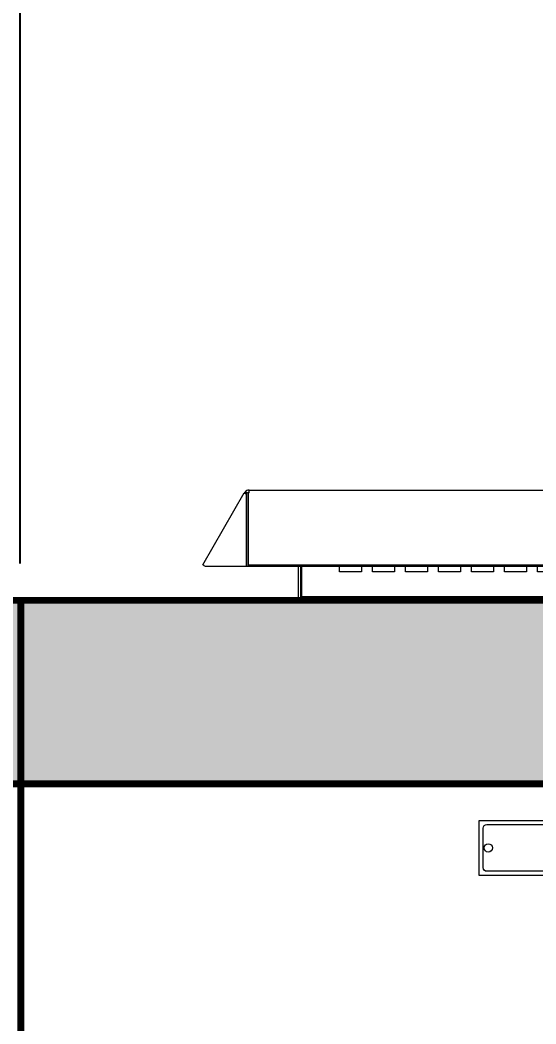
# Model space of a CAD drawing. Header units: millimetres. Extents: x -116965 to 323937, y 291661 to 566926.
# Drawn here: x -44132 to -43851, y 330209 to 330756 of the extents above; entities that cross this region are included whole.
import ezdxf

# ---------------------------------------------------------------- set-up
doc = ezdxf.new("R2010")
doc.units = ezdxf.units.MM
doc.header["$PDMODE"] = 35
doc.layers.get('0').update_dxf_attribs({"lineweight": 18})
doc.layers.add('AM_5', color=3, linetype='Continuous', lineweight=25)
doc.layers.add('Visible (ISO)', color=7, linetype='Continuous', lineweight=50)
doc.layers.add('C00-00-00', color=7, linetype='Continuous')
doc.layers.add('dien', color=2, linetype='Continuous')
doc.layers.add('C34-3A-40', color=7, linetype='Continuous', true_color=0x343a40)
doc.layers.add('C62-64-69', color=7, linetype='Continuous', true_color=0x626469)
doc.styles.add('hwTech', font='Cambria.ttf')
doc.styles.add('{18b73a54-fa43-428c-adcb-c1c7bbdf2c84}', font='Simplex.shx')
doc.dimstyles.new('kich thuoc$0', dxfattribs={"dimscale": 2, "dimtxt": 20, "dimasz": 16, "dimexe": 15, "dimexo": 10, "dimgap": 5, "dimtad": 1, "dimdec": 0, "dimzin": 0, "dimdsep": 46, "dimtxsty": '{18b73a54-fa43-428c-adcb-c1c7bbdf2c84}', "dimblk": 'OPEN30', "dimcen": 0.09, "dimclrd": 3, "dimclre": 3, "dimclrt": 3, "dimadec": 0, "dimazin": 0, "dimtfac": 1, "dimtdec": 0, "dimtofl": 0, "dimtmove": 0, "dimatfit": 3, "dimldrblk": 'OPEN30', "dimfxl": 1, "dimtolj": 1, "dimtzin": 0, "dimarcsym": 0})

# ---------------------------------------------------------------- blocks, each defined once
blk = doc.blocks.new('SV-F')
at = {"lineweight": 13}
blk.add_line((201, 0), (-201, 0), dxfattribs=at)
at = {"layer": 'Visible (ISO)', "lineweight": 13}
for p, q in [((-251.5, 19.3), (-228.87, 58.5)), ((-228.79, 58.46), (-228.87, 58.5)), ((-228.79, 58.46), (-228.7, 58.41)), ((-227.8, 58.89), (-228.23, 58.13)), ((-227.8, 58.89), (-227.8, 18.55)), ((-226.82, 58.32), (-227.8, 58.89)), ((-226.82, 18.55), (-226.82, 58.32)), ((-226.68, 58.5), (-226.68, 19.3)), ((-226.27, 58.5), (-226.68, 58.5)), ((-226.27, 58.5), (-226.27, 60)), ((-226.27, 60), (226.27, 60)), ((226.27, 60), (226.27, 58.5)), ((226.68, 58.5), (226.27, 58.5)), ((226.68, 58.5), (226.68, 19.3)), ((226.82, 58.32), (227.8, 58.89)), ((226.82, 18.55), (226.82, 58.32)), ((228.23, 58.13), (227.8, 58.89)), ((227.8, 58.89), (227.8, 18.55)), ((228.7, 58.41), (228.79, 58.46)), ((228.87, 58.5), (228.79, 58.46)), ((228.87, 58.5), (251.5, 19.3)), ((-250.87, 18.93), (-251.5, 19.3)), ((-250.87, 18.93), (-250.2, 18.55)), ((-250.2, 18.55), (-227.8, 18.55)), ((-227.8, 18.55), (-226.82, 18.55)), ((-226.68, 19.3), (-226.68, 18.55)), ((-226.68, 19.3), (226.68, 19.3)), ((-226.68, 18.55), (226.68, 18.55)), ((-199.5, 18.55), (-199.5, 1.5)), ((-198, 1.5), (-198, 18.55)), ((-197.5, 4), (-197.5, 18.55)), ((-177, 15.5), (-177, 18.55)), ((-165, 18.55), (-165, 15.5)), ((-159, 15.5), (-159, 18.55)), ((-147, 18.55), (-147, 15.5)), ((-141, 15.5), (-141, 18.55)), ((-129, 18.55), (-129, 15.5)), ((-123, 15.5), (-123, 18.55)), ((-111, 18.55), (-111, 15.5)), ((-105, 15.5), (-105, 18.55)), ((-93, 18.55), (-93, 15.5)), ((-87, 15.5), (-87, 18.55)), ((-75, 18.55), (-75, 15.5)), ((-69, 15.5), (-69, 18.55)), ((-57, 18.55), (-57, 15.5)), ((-51, 15.5), (-51, 18.55)), ((-39, 18.55), (-39, 15.5)), ((-33, 15.5), (-33, 18.55)), ((-21, 18.55), (-21, 15.5)), ((-15, 15.5), (-15, 18.55)), ((-3, 18.55), (-3, 15.5)), ((3, 15.5), (3, 18.55)), ((15, 18.55), (15, 15.5)), ((21, 15.5), (21, 18.55)), ((33, 18.55), (33, 15.5)), ((39, 15.5), (39, 18.55)), ((51, 18.55), (51, 15.5)), ((57, 15.5), (57, 18.55)), ((69, 18.55), (69, 15.5)), ((75, 15.5), (75, 18.55)), ((87, 18.55), (87, 15.5)), ((93, 15.5), (93, 18.55)), ((105, 18.55), (105, 15.5)), ((111, 15.5), (111, 18.55)), ((123, 18.55), (123, 15.5)), ((129, 15.5), (129, 18.55)), ((141, 18.55), (141, 15.5)), ((147, 15.5), (147, 18.55)), ((159, 18.55), (159, 15.5)), ((165, 15.5), (165, 18.55)), ((177, 18.55), (177, 15.5)), ((197.5, 18.55), (197.5, 4)), ((198, 1.5), (198, 18.55)), ((199.5, 1.5), (199.5, 18.55)), ((226.68, 19.3), (226.68, 18.55)), ((226.82, 18.55), (227.8, 18.55)), ((227.8, 18.55), (250.2, 18.55)), ((250.87, 18.93), (250.2, 18.55)), ((251.5, 19.3), (250.87, 18.93)), ((-165, 15.5), (-177, 15.5)), ((-147, 15.5), (-159, 15.5)), ((-129, 15.5), (-141, 15.5)), ((-111, 15.5), (-123, 15.5)), ((-93, 15.5), (-105, 15.5)), ((-75, 15.5), (-87, 15.5)), ((-57, 15.5), (-69, 15.5)), ((-39, 15.5), (-51, 15.5)), ((-21, 15.5), (-33, 15.5)), ((-3, 15.5), (-15, 15.5)), ((15, 15.5), (3, 15.5)), ((33, 15.5), (21, 15.5)), ((51, 15.5), (39, 15.5)), ((69, 15.5), (57, 15.5)), ((87, 15.5), (75, 15.5)), ((105, 15.5), (93, 15.5)), ((123, 15.5), (111, 15.5)), ((141, 15.5), (129, 15.5)), ((159, 15.5), (147, 15.5)), ((177, 15.5), (165, 15.5)), ((-197.5, 2), (-197.5, 4)), ((-197.5, 2), (197.5, 2)), ((-197.5, 2), (-197.5, 0)), ((197.5, 2), (197.5, 4)), ((197.5, 2), (197.5, 0))]:
    blk.add_line(p, q, dxfattribs=at)
for centre, radius, start, end in [((-226.27, 57), 3, 136.3257, 150), ((-226.27, 57), 3, 90, 136.3257), ((-226.27, 57), 1.5, 105.8402, 114.6033), ((226.27, 57), 3, 43.6743, 90), ((226.27, 57), 1.5, 65.3967, 74.1598), ((226.27, 57), 3, 30, 43.6743), ((-201, 1.5), 1.5, 270, 0), ((-201, 1.5), 3, 330, 0), ((201, 1.5), 3, 180, 210), ((201, 1.5), 1.5, 180, 270)]:
    blk.add_arc(centre, radius, start, end, dxfattribs=at)
for points in [[(-228.7, 58.41), (-228.66, 58.38), (-228.61, 58.35), (-228.56, 58.32)], [(-228.56, 58.32), (-228.47, 58.27), (-228.36, 58.21), (-228.23, 58.13)], [(228.56, 58.32), (228.47, 58.27), (228.36, 58.21), (228.23, 58.13)], [(228.7, 58.41), (228.66, 58.38), (228.61, 58.35), (228.56, 58.32)]]:
    blk.add_open_spline(points, degree=3, dxfattribs=at)
blk = doc.blocks.new('_Open30')
at = {"color": 0, "linetype": 'ByBlock', "lineweight": -2}
for p, q in [((-1, 0.268), (0, 0)), ((0, 0), (-1, -0.268)), ((0, 0), (-1, 0))]:
    blk.add_line(p, q, dxfattribs=at)
blk = doc.blocks.new('*D1819')
at = {"layer": 'AM_5', "color": 3, "lineweight": -2, "transparency": 16777216}
for p, q in [((-44132.34, 330459.51), (-44132.34, 330844.43)), ((-43432.34, 330459.51), (-43432.34, 330844.43)), ((-44102.34, 330814.43), (-43462.34, 330814.43))]:
    blk.add_line(p, q, dxfattribs=at)
at = {"layer": 'Defpoints', "color": 0, "lineweight": -3, "transparency": 16777216}
for p in [(-43432.34, 330814.43), (-44132.34, 330439.51), (-43432.34, 330439.51)]:
    blk.add_point(p, dxfattribs=at)
at = {"layer": 'AM_5', "color": 3, "lineweight": -2, "transparency": 16777216, "xscale": 30, "yscale": 30, "zscale": 30, "rotation": 180}
blk.add_blockref('_Open30', (-44132.34, 330814.43), dxfattribs=at)
at = {"layer": 'AM_5', "color": 3, "lineweight": -2, "transparency": 16777216, "xscale": 30, "yscale": 30, "zscale": 30}
blk.add_blockref('_Open30', (-43432.34, 330814.43), dxfattribs=at)
at = {"layer": 'AM_5', "color": 3, "transparency": 16777216, "insert": (-43782.34, 330844.43), "char_height": 40, "attachment_point": 5, "style": '{18b73a54-fa43-428c-adcb-c1c7bbdf2c84}'}
blk.add_mtext('\\A1;700', dxfattribs=at)
blk = doc.blocks.new('QƯEQWQWEQWE')
at = {"color": 0, "lineweight": 13, "ltscale": 100}
blk.add_lwpolyline([(60414.52, 346788.3), (60214.52, 346788.3), (60214.52, 346818.3), (60414.52, 346818.3)], close=True, dxfattribs=at)
blk.add_lwpolyline([(60410.27, 346790.55), (60218.77, 346790.55, -0.414214), (60216.77, 346792.55), (60216.77, 346814.06, -0.414214), (60218.77, 346816.06), (60410.27, 346816.06, -0.414214), (60412.27, 346814.06), (60412.27, 346792.55, -0.414214)], format="xyb", close=True, dxfattribs=at)
at = {"color": 7}
for centre in [(60219.52, 346803.3), (60409.52, 346803.3)]:
    blk.add_circle(centre, 2.25, dxfattribs=at)
at = {"lineweight": -3, "ltscale": 5, "insert": (60314.57, 346808.64), "char_height": 7.5, "attachment_point": 5, "style": 'hwTech'}
blk.add_mtext_dynamic_manual_height_columns('COLUMN NUMBER', width=145.0456, gutter_width=12, heights=[0], dxfattribs=at)
at = {"layer": 'dien', "color": 6, "linetype": 'Continuous', "lineweight": 30, "insert": (60314.57, 346799.61), "char_height": 15, "width": 248.9403, "attachment_point": 5, "style": 'hwTech'}
blk.add_mtext('{\\H0.3667x;3P4W - 400/230VAC} ', dxfattribs=at)

msp = doc.modelspace()

# ---------------------------------------------------------------- hatches: boundary and pattern name
at = {"layer": 'C34-3A-40'}
h = msp.add_hatch(color=256, dxfattribs=at)
h.dxf.hatch_style = 2
h.paths.add_polyline_path([(-44331.890552, 330439.556236), (-44131.918468, 330439.556236), (-44131.918468, 330339.570192), (-44331.890552, 330339.570192)])
h = msp.add_hatch(color=256, dxfattribs=at)
h.dxf.hatch_style = 2
h.paths.add_polyline_path([(-44131.918468, 330439.556236), (-43432.016177, 330439.556236), (-43432.016177, 330339.570192), (-44131.918468, 330339.570192)])
at = {"layer": 'C62-64-69'}
h = msp.add_hatch(color=256, dxfattribs=at)
h.dxf.hatch_style = 2
h.paths.add_polyline_path([(-44131.918468, 330430.557493), (-44099.922933, 330430.557493), (-44099.922933, 330423.558467), (-44131.918468, 330423.558467)])
h = msp.add_hatch(color=256, dxfattribs=at)
h.dxf.hatch_style = 2
h.paths.add_polyline_path([(-44099.922933, 330430.557493), (-44067.927402, 330430.557493), (-44067.927402, 330423.558467), (-44099.922933, 330423.558467)])
h = msp.add_hatch(color=256, dxfattribs=at)
h.dxf.hatch_style = 2
h.paths.add_polyline_path([(-44099.922933, 330430.557493), (-44067.927402, 330430.557493), (-44067.927402, 330423.558467), (-44099.922933, 330423.558467)])
h = msp.add_hatch(color=256, dxfattribs=at)
h.dxf.hatch_style = 2
h.paths.add_polyline_path([(-44067.927402, 330430.557493), (-44035.931868, 330430.557493), (-44035.931868, 330423.558467), (-44067.927402, 330423.558467)])
h = msp.add_hatch(color=256, dxfattribs=at)
h.dxf.hatch_style = 2
h.paths.add_polyline_path([(-44067.927402, 330430.557493), (-44035.931868, 330430.557493), (-44035.931868, 330423.558467), (-44067.927402, 330423.558467)])
h = msp.add_hatch(color=256, dxfattribs=at)
h.dxf.hatch_style = 2
h.paths.add_polyline_path([(-44035.931868, 330430.557493), (-44003.936333, 330430.557493), (-44003.936333, 330423.558467), (-44035.931868, 330423.558467)])
h = msp.add_hatch(color=256, dxfattribs=at)
h.dxf.hatch_style = 2
h.paths.add_polyline_path([(-44003.936333, 330430.557493), (-43971.940802, 330430.557493), (-43971.940802, 330423.558467), (-44003.936333, 330423.558467)])
h = msp.add_hatch(color=256, dxfattribs=at)
h.dxf.hatch_style = 2
h.paths.add_polyline_path([(-44003.936333, 330430.557493), (-43971.940802, 330430.557493), (-43971.940802, 330423.558467), (-44003.936333, 330423.558467)])
h = msp.add_hatch(color=256, dxfattribs=at)
h.dxf.hatch_style = 2
h.paths.add_polyline_path([(-43971.940802, 330430.557493), (-43939.945268, 330430.557493), (-43939.945268, 330423.558467), (-43971.940802, 330423.558467)])
h = msp.add_hatch(color=256, dxfattribs=at)
h.dxf.hatch_style = 2
h.paths.add_polyline_path([(-43971.940802, 330430.557493), (-43939.945268, 330430.557493), (-43939.945268, 330423.558467), (-43971.940802, 330423.558467)])
h = msp.add_hatch(color=256, dxfattribs=at)
h.dxf.hatch_style = 2
h.paths.add_polyline_path([(-43939.945268, 330430.557493), (-43907.949733, 330430.557493), (-43907.949733, 330423.558467), (-43939.945268, 330423.558467)])
h = msp.add_hatch(color=256, dxfattribs=at)
h.dxf.hatch_style = 2
h.paths.add_polyline_path([(-43939.945268, 330430.557493), (-43907.949733, 330430.557493), (-43907.949733, 330423.558467), (-43939.945268, 330423.558467)])
h = msp.add_hatch(color=256, dxfattribs=at)
h.dxf.hatch_style = 2
h.paths.add_polyline_path([(-43907.949733, 330430.557493), (-43875.954202, 330430.557493), (-43875.954202, 330423.558467), (-43907.949733, 330423.558467)])
h = msp.add_hatch(color=256, dxfattribs=at)
h.dxf.hatch_style = 2
h.paths.add_polyline_path([(-43907.949733, 330430.557493), (-43875.954202, 330430.557493), (-43875.954202, 330423.558467), (-43907.949733, 330423.558467)])
h = msp.add_hatch(color=256, dxfattribs=at)
h.dxf.hatch_style = 2
h.paths.add_polyline_path([(-43875.954202, 330430.557493), (-43843.958668, 330430.557493), (-43843.958668, 330423.558467), (-43875.954202, 330423.558467)])
h = msp.add_hatch(color=256, dxfattribs=at)
h.dxf.hatch_style = 2
h.paths.add_polyline_path([(-44131.918468, 330423.558467), (-44099.922933, 330423.558467), (-44099.922933, 330421.558749), (-44131.918468, 330421.558749)])
h = msp.add_hatch(color=256, dxfattribs=at)
h.dxf.hatch_style = 2
h.paths.add_polyline_path([(-44099.922933, 330423.558467), (-44067.927402, 330423.558467), (-44067.927402, 330421.558749), (-44099.922933, 330421.558749)])
h = msp.add_hatch(color=256, dxfattribs=at)
h.dxf.hatch_style = 2
h.paths.add_polyline_path([(-44099.922933, 330423.558467), (-44067.927402, 330423.558467), (-44067.927402, 330421.558749), (-44099.922933, 330421.558749)])
h = msp.add_hatch(color=256, dxfattribs=at)
h.dxf.hatch_style = 2
h.paths.add_polyline_path([(-44067.927402, 330423.558467), (-44035.931868, 330423.558467), (-44035.931868, 330421.558749), (-44067.927402, 330421.558749)])
h = msp.add_hatch(color=256, dxfattribs=at)
h.dxf.hatch_style = 2
h.paths.add_polyline_path([(-44067.927402, 330423.558467), (-44035.931868, 330423.558467), (-44035.931868, 330421.558749), (-44067.927402, 330421.558749)])
h = msp.add_hatch(color=256, dxfattribs=at)
h.dxf.hatch_style = 2
h.paths.add_polyline_path([(-44035.931868, 330423.558467), (-44003.936333, 330423.558467), (-44003.936333, 330421.558749), (-44035.931868, 330421.558749)])
h = msp.add_hatch(color=256, dxfattribs=at)
h.dxf.hatch_style = 2
h.paths.add_polyline_path([(-44003.936333, 330423.558467), (-43971.940802, 330423.558467), (-43971.940802, 330421.558749), (-44003.936333, 330421.558749)])
h = msp.add_hatch(color=256, dxfattribs=at)
h.dxf.hatch_style = 2
h.paths.add_polyline_path([(-44003.936333, 330423.558467), (-43971.940802, 330423.558467), (-43971.940802, 330421.558749), (-44003.936333, 330421.558749)])
h = msp.add_hatch(color=256, dxfattribs=at)
h.dxf.hatch_style = 2
h.paths.add_polyline_path([(-43971.940802, 330423.558467), (-43939.945268, 330423.558467), (-43939.945268, 330421.558749), (-43971.940802, 330421.558749)])
h = msp.add_hatch(color=256, dxfattribs=at)
h.dxf.hatch_style = 2
h.paths.add_polyline_path([(-43971.940802, 330423.558467), (-43939.945268, 330423.558467), (-43939.945268, 330421.558749), (-43971.940802, 330421.558749)])
h = msp.add_hatch(color=256, dxfattribs=at)
h.dxf.hatch_style = 2
h.paths.add_polyline_path([(-43939.945268, 330423.558467), (-43907.949733, 330423.558467), (-43907.949733, 330421.558749), (-43939.945268, 330421.558749)])
h = msp.add_hatch(color=256, dxfattribs=at)
h.dxf.hatch_style = 2
h.paths.add_polyline_path([(-43939.945268, 330423.558467), (-43907.949733, 330423.558467), (-43907.949733, 330421.558749), (-43939.945268, 330421.558749)])
h = msp.add_hatch(color=256, dxfattribs=at)
h.dxf.hatch_style = 2
h.paths.add_polyline_path([(-43907.949733, 330423.558467), (-43875.954202, 330423.558467), (-43875.954202, 330421.558749), (-43907.949733, 330421.558749)])
h = msp.add_hatch(color=256, dxfattribs=at)
h.dxf.hatch_style = 2
h.paths.add_polyline_path([(-43907.949733, 330423.558467), (-43875.954202, 330423.558467), (-43875.954202, 330421.558749), (-43907.949733, 330421.558749)])
h = msp.add_hatch(color=256, dxfattribs=at)
h.dxf.hatch_style = 2
h.paths.add_polyline_path([(-43875.954202, 330423.558467), (-43843.958668, 330423.558467), (-43843.958668, 330421.558749), (-43875.954202, 330421.558749)])
h = msp.add_hatch(color=256, dxfattribs=at)
h.dxf.hatch_style = 2
h.paths.add_polyline_path([(-44131.918468, 330421.558749), (-44099.922933, 330421.558749), (-44099.922933, 330414.559723), (-44131.918468, 330414.559723)])
h = msp.add_hatch(color=256, dxfattribs=at)
h.dxf.hatch_style = 2
h.paths.add_polyline_path([(-44099.922933, 330421.558749), (-44067.927402, 330421.558749), (-44067.927402, 330414.559723), (-44099.922933, 330414.559723)])
h = msp.add_hatch(color=256, dxfattribs=at)
h.dxf.hatch_style = 2
h.paths.add_polyline_path([(-44099.922933, 330421.558749), (-44067.927402, 330421.558749), (-44067.927402, 330414.559723), (-44099.922933, 330414.559723)])
h = msp.add_hatch(color=256, dxfattribs=at)
h.dxf.hatch_style = 2
h.paths.add_polyline_path([(-44067.927402, 330421.558749), (-44035.931868, 330421.558749), (-44035.931868, 330414.559723), (-44067.927402, 330414.559723)])
h = msp.add_hatch(color=256, dxfattribs=at)
h.dxf.hatch_style = 2
h.paths.add_polyline_path([(-44067.927402, 330421.558749), (-44035.931868, 330421.558749), (-44035.931868, 330414.559723), (-44067.927402, 330414.559723)])
h = msp.add_hatch(color=256, dxfattribs=at)
h.dxf.hatch_style = 2
h.paths.add_polyline_path([(-44035.931868, 330421.558749), (-44003.936333, 330421.558749), (-44003.936333, 330414.559723), (-44035.931868, 330414.559723)])
h = msp.add_hatch(color=256, dxfattribs=at)
h.dxf.hatch_style = 2
h.paths.add_polyline_path([(-44003.936333, 330421.558749), (-43971.940802, 330421.558749), (-43971.940802, 330414.559723), (-44003.936333, 330414.559723)])
h = msp.add_hatch(color=256, dxfattribs=at)
h.dxf.hatch_style = 2
h.paths.add_polyline_path([(-44003.936333, 330421.558749), (-43971.940802, 330421.558749), (-43971.940802, 330414.559723), (-44003.936333, 330414.559723)])
h = msp.add_hatch(color=256, dxfattribs=at)
h.dxf.hatch_style = 2
h.paths.add_polyline_path([(-43971.940802, 330421.558749), (-43939.945268, 330421.558749), (-43939.945268, 330414.559723), (-43971.940802, 330414.559723)])
h = msp.add_hatch(color=256, dxfattribs=at)
h.dxf.hatch_style = 2
h.paths.add_polyline_path([(-43971.940802, 330421.558749), (-43939.945268, 330421.558749), (-43939.945268, 330414.559723), (-43971.940802, 330414.559723)])
h = msp.add_hatch(color=256, dxfattribs=at)
h.dxf.hatch_style = 2
h.paths.add_polyline_path([(-43939.945268, 330421.558749), (-43907.949733, 330421.558749), (-43907.949733, 330414.559723), (-43939.945268, 330414.559723)])
h = msp.add_hatch(color=256, dxfattribs=at)
h.dxf.hatch_style = 2
h.paths.add_polyline_path([(-43939.945268, 330421.558749), (-43907.949733, 330421.558749), (-43907.949733, 330414.559723), (-43939.945268, 330414.559723)])
h = msp.add_hatch(color=256, dxfattribs=at)
h.dxf.hatch_style = 2
h.paths.add_polyline_path([(-43907.949733, 330421.558749), (-43875.954202, 330421.558749), (-43875.954202, 330414.559723), (-43907.949733, 330414.559723)])
h = msp.add_hatch(color=256, dxfattribs=at)
h.dxf.hatch_style = 2
h.paths.add_polyline_path([(-43907.949733, 330421.558749), (-43875.954202, 330421.558749), (-43875.954202, 330414.559723), (-43907.949733, 330414.559723)])
h = msp.add_hatch(color=256, dxfattribs=at)
h.dxf.hatch_style = 2
h.paths.add_polyline_path([(-43875.954202, 330421.558749), (-43843.958668, 330421.558749), (-43843.958668, 330414.559723), (-43875.954202, 330414.559723)])
h = msp.add_hatch(color=256, dxfattribs=at)
h.dxf.hatch_style = 2
h.paths.add_polyline_path([(-44131.918468, 330414.559723), (-44099.922933, 330414.559723), (-44099.922933, 330412.560005), (-44131.918468, 330412.560005)])
h = msp.add_hatch(color=256, dxfattribs=at)
h.dxf.hatch_style = 2
h.paths.add_polyline_path([(-44131.918468, 330412.560005), (-44099.922933, 330412.560005), (-44099.922933, 330405.56098), (-44131.918468, 330405.56098)])
h = msp.add_hatch(color=256, dxfattribs=at)
h.dxf.hatch_style = 2
h.paths.add_polyline_path([(-44099.922933, 330414.559723), (-44067.927402, 330414.559723), (-44067.927402, 330412.560005), (-44099.922933, 330412.560005)])
h = msp.add_hatch(color=256, dxfattribs=at)
h.dxf.hatch_style = 2
h.paths.add_polyline_path([(-44099.922933, 330414.559723), (-44067.927402, 330414.559723), (-44067.927402, 330412.560005), (-44099.922933, 330412.560005)])
h = msp.add_hatch(color=256, dxfattribs=at)
h.dxf.hatch_style = 2
h.paths.add_polyline_path([(-44099.922933, 330412.560005), (-44067.927402, 330412.560005), (-44067.927402, 330405.56098), (-44099.922933, 330405.56098)])
h = msp.add_hatch(color=256, dxfattribs=at)
h.dxf.hatch_style = 2
h.paths.add_polyline_path([(-44099.922933, 330412.560005), (-44067.927402, 330412.560005), (-44067.927402, 330405.56098), (-44099.922933, 330405.56098)])
h = msp.add_hatch(color=256, dxfattribs=at)
h.dxf.hatch_style = 2
h.paths.add_polyline_path([(-44067.927402, 330414.559723), (-44035.931868, 330414.559723), (-44035.931868, 330412.560005), (-44067.927402, 330412.560005)])
h = msp.add_hatch(color=256, dxfattribs=at)
h.dxf.hatch_style = 2
h.paths.add_polyline_path([(-44067.927402, 330414.559723), (-44035.931868, 330414.559723), (-44035.931868, 330412.560005), (-44067.927402, 330412.560005)])
h = msp.add_hatch(color=256, dxfattribs=at)
h.dxf.hatch_style = 2
h.paths.add_polyline_path([(-44067.927402, 330412.560005), (-44035.931868, 330412.560005), (-44035.931868, 330405.56098), (-44067.927402, 330405.56098)])
h = msp.add_hatch(color=256, dxfattribs=at)
h.dxf.hatch_style = 2
h.paths.add_polyline_path([(-44067.927402, 330412.560005), (-44035.931868, 330412.560005), (-44035.931868, 330405.56098), (-44067.927402, 330405.56098)])
h = msp.add_hatch(color=256, dxfattribs=at)
h.dxf.hatch_style = 2
h.paths.add_polyline_path([(-44035.931868, 330414.559723), (-44003.936333, 330414.559723), (-44003.936333, 330412.560005), (-44035.931868, 330412.560005)])
h = msp.add_hatch(color=256, dxfattribs=at)
h.dxf.hatch_style = 2
h.paths.add_polyline_path([(-44035.931868, 330412.560005), (-44003.936333, 330412.560005), (-44003.936333, 330405.56098), (-44035.931868, 330405.56098)])
h = msp.add_hatch(color=256, dxfattribs=at)
h.dxf.hatch_style = 2
h.paths.add_polyline_path([(-44003.936333, 330414.559723), (-43971.940802, 330414.559723), (-43971.940802, 330412.560005), (-44003.936333, 330412.560005)])
h = msp.add_hatch(color=256, dxfattribs=at)
h.dxf.hatch_style = 2
h.paths.add_polyline_path([(-44003.936333, 330414.559723), (-43971.940802, 330414.559723), (-43971.940802, 330412.560005), (-44003.936333, 330412.560005)])
h = msp.add_hatch(color=256, dxfattribs=at)
h.dxf.hatch_style = 2
h.paths.add_polyline_path([(-44003.936333, 330412.560005), (-43971.940802, 330412.560005), (-43971.940802, 330405.56098), (-44003.936333, 330405.56098)])
h = msp.add_hatch(color=256, dxfattribs=at)
h.dxf.hatch_style = 2
h.paths.add_polyline_path([(-44003.936333, 330412.560005), (-43971.940802, 330412.560005), (-43971.940802, 330405.56098), (-44003.936333, 330405.56098)])
h = msp.add_hatch(color=256, dxfattribs=at)
h.dxf.hatch_style = 2
h.paths.add_polyline_path([(-43971.940802, 330414.559723), (-43939.945268, 330414.559723), (-43939.945268, 330412.560005), (-43971.940802, 330412.560005)])
h = msp.add_hatch(color=256, dxfattribs=at)
h.dxf.hatch_style = 2
h.paths.add_polyline_path([(-43971.940802, 330414.559723), (-43939.945268, 330414.559723), (-43939.945268, 330412.560005), (-43971.940802, 330412.560005)])
h = msp.add_hatch(color=256, dxfattribs=at)
h.dxf.hatch_style = 2
h.paths.add_polyline_path([(-43971.940802, 330412.560005), (-43939.945268, 330412.560005), (-43939.945268, 330405.56098), (-43971.940802, 330405.56098)])
h = msp.add_hatch(color=256, dxfattribs=at)
h.dxf.hatch_style = 2
h.paths.add_polyline_path([(-43971.940802, 330412.560005), (-43939.945268, 330412.560005), (-43939.945268, 330405.56098), (-43971.940802, 330405.56098)])
h = msp.add_hatch(color=256, dxfattribs=at)
h.dxf.hatch_style = 2
h.paths.add_polyline_path([(-43939.945268, 330414.559723), (-43907.949733, 330414.559723), (-43907.949733, 330412.560005), (-43939.945268, 330412.560005)])
h = msp.add_hatch(color=256, dxfattribs=at)
h.dxf.hatch_style = 2
h.paths.add_polyline_path([(-43939.945268, 330414.559723), (-43907.949733, 330414.559723), (-43907.949733, 330412.560005), (-43939.945268, 330412.560005)])
h = msp.add_hatch(color=256, dxfattribs=at)
h.dxf.hatch_style = 2
h.paths.add_polyline_path([(-43939.945268, 330412.560005), (-43907.949733, 330412.560005), (-43907.949733, 330405.56098), (-43939.945268, 330405.56098)])
h = msp.add_hatch(color=256, dxfattribs=at)
h.dxf.hatch_style = 2
h.paths.add_polyline_path([(-43939.945268, 330412.560005), (-43907.949733, 330412.560005), (-43907.949733, 330405.56098), (-43939.945268, 330405.56098)])
h = msp.add_hatch(color=256, dxfattribs=at)
h.dxf.hatch_style = 2
h.paths.add_polyline_path([(-43907.949733, 330414.559723), (-43875.954202, 330414.559723), (-43875.954202, 330412.560005), (-43907.949733, 330412.560005)])
h = msp.add_hatch(color=256, dxfattribs=at)
h.dxf.hatch_style = 2
h.paths.add_polyline_path([(-43907.949733, 330414.559723), (-43875.954202, 330414.559723), (-43875.954202, 330412.560005), (-43907.949733, 330412.560005)])
h = msp.add_hatch(color=256, dxfattribs=at)
h.dxf.hatch_style = 2
h.paths.add_polyline_path([(-43907.949733, 330412.560005), (-43875.954202, 330412.560005), (-43875.954202, 330405.56098), (-43907.949733, 330405.56098)])
h = msp.add_hatch(color=256, dxfattribs=at)
h.dxf.hatch_style = 2
h.paths.add_polyline_path([(-43907.949733, 330412.560005), (-43875.954202, 330412.560005), (-43875.954202, 330405.56098), (-43907.949733, 330405.56098)])
h = msp.add_hatch(color=256, dxfattribs=at)
h.dxf.hatch_style = 2
h.paths.add_polyline_path([(-43875.954202, 330414.559723), (-43843.958668, 330414.559723), (-43843.958668, 330412.560005), (-43875.954202, 330412.560005)])
h = msp.add_hatch(color=256, dxfattribs=at)
h.dxf.hatch_style = 2
h.paths.add_polyline_path([(-43875.954202, 330412.560005), (-43843.958668, 330412.560005), (-43843.958668, 330405.56098), (-43875.954202, 330405.56098)])
h = msp.add_hatch(color=256, dxfattribs=at)
h.dxf.hatch_style = 2
h.paths.add_polyline_path([(-44131.918468, 330405.56098), (-44099.922933, 330405.56098), (-44099.922933, 330403.561261), (-44131.918468, 330403.561261)])
h = msp.add_hatch(color=256, dxfattribs=at)
h.dxf.hatch_style = 2
h.paths.add_polyline_path([(-44131.918468, 330403.561261), (-44099.922933, 330403.561261), (-44099.922933, 330396.562236), (-44131.918468, 330396.562236)])
h = msp.add_hatch(color=256, dxfattribs=at)
h.dxf.hatch_style = 2
h.paths.add_polyline_path([(-44099.922933, 330405.56098), (-44067.927402, 330405.56098), (-44067.927402, 330403.561261), (-44099.922933, 330403.561261)])
h = msp.add_hatch(color=256, dxfattribs=at)
h.dxf.hatch_style = 2
h.paths.add_polyline_path([(-44099.922933, 330405.56098), (-44067.927402, 330405.56098), (-44067.927402, 330403.561261), (-44099.922933, 330403.561261)])
h = msp.add_hatch(color=256, dxfattribs=at)
h.dxf.hatch_style = 2
h.paths.add_polyline_path([(-44099.922933, 330403.561261), (-44067.927402, 330403.561261), (-44067.927402, 330396.562236), (-44099.922933, 330396.562236)])
h = msp.add_hatch(color=256, dxfattribs=at)
h.dxf.hatch_style = 2
h.paths.add_polyline_path([(-44099.922933, 330403.561261), (-44067.927402, 330403.561261), (-44067.927402, 330396.562236), (-44099.922933, 330396.562236)])
h = msp.add_hatch(color=256, dxfattribs=at)
h.dxf.hatch_style = 2
h.paths.add_polyline_path([(-44067.927402, 330405.56098), (-44035.931868, 330405.56098), (-44035.931868, 330403.561261), (-44067.927402, 330403.561261)])
h = msp.add_hatch(color=256, dxfattribs=at)
h.dxf.hatch_style = 2
h.paths.add_polyline_path([(-44067.927402, 330405.56098), (-44035.931868, 330405.56098), (-44035.931868, 330403.561261), (-44067.927402, 330403.561261)])
h = msp.add_hatch(color=256, dxfattribs=at)
h.dxf.hatch_style = 2
h.paths.add_polyline_path([(-44067.927402, 330403.561261), (-44035.931868, 330403.561261), (-44035.931868, 330396.562236), (-44067.927402, 330396.562236)])
h = msp.add_hatch(color=256, dxfattribs=at)
h.dxf.hatch_style = 2
h.paths.add_polyline_path([(-44067.927402, 330403.561261), (-44035.931868, 330403.561261), (-44035.931868, 330396.562236), (-44067.927402, 330396.562236)])
h = msp.add_hatch(color=256, dxfattribs=at)
h.dxf.hatch_style = 2
h.paths.add_polyline_path([(-44035.931868, 330405.56098), (-44003.936333, 330405.56098), (-44003.936333, 330403.561261), (-44035.931868, 330403.561261)])
h = msp.add_hatch(color=256, dxfattribs=at)
h.dxf.hatch_style = 2
h.paths.add_polyline_path([(-44035.931868, 330403.561261), (-44003.936333, 330403.561261), (-44003.936333, 330396.562236), (-44035.931868, 330396.562236)])
h = msp.add_hatch(color=256, dxfattribs=at)
h.dxf.hatch_style = 2
h.paths.add_polyline_path([(-44003.936333, 330405.56098), (-43971.940802, 330405.56098), (-43971.940802, 330403.561261), (-44003.936333, 330403.561261)])
h = msp.add_hatch(color=256, dxfattribs=at)
h.dxf.hatch_style = 2
h.paths.add_polyline_path([(-44003.936333, 330405.56098), (-43971.940802, 330405.56098), (-43971.940802, 330403.561261), (-44003.936333, 330403.561261)])
h = msp.add_hatch(color=256, dxfattribs=at)
h.dxf.hatch_style = 2
h.paths.add_polyline_path([(-44003.936333, 330403.561261), (-43971.940802, 330403.561261), (-43971.940802, 330396.562236), (-44003.936333, 330396.562236)])
h = msp.add_hatch(color=256, dxfattribs=at)
h.dxf.hatch_style = 2
h.paths.add_polyline_path([(-44003.936333, 330403.561261), (-43971.940802, 330403.561261), (-43971.940802, 330396.562236), (-44003.936333, 330396.562236)])
h = msp.add_hatch(color=256, dxfattribs=at)
h.dxf.hatch_style = 2
h.paths.add_polyline_path([(-43971.940802, 330405.56098), (-43939.945268, 330405.56098), (-43939.945268, 330403.561261), (-43971.940802, 330403.561261)])
h = msp.add_hatch(color=256, dxfattribs=at)
h.dxf.hatch_style = 2
h.paths.add_polyline_path([(-43971.940802, 330405.56098), (-43939.945268, 330405.56098), (-43939.945268, 330403.561261), (-43971.940802, 330403.561261)])
h = msp.add_hatch(color=256, dxfattribs=at)
h.dxf.hatch_style = 2
h.paths.add_polyline_path([(-43971.940802, 330403.561261), (-43939.945268, 330403.561261), (-43939.945268, 330396.562236), (-43971.940802, 330396.562236)])
h = msp.add_hatch(color=256, dxfattribs=at)
h.dxf.hatch_style = 2
h.paths.add_polyline_path([(-43971.940802, 330403.561261), (-43939.945268, 330403.561261), (-43939.945268, 330396.562236), (-43971.940802, 330396.562236)])
h = msp.add_hatch(color=256, dxfattribs=at)
h.dxf.hatch_style = 2
h.paths.add_polyline_path([(-43939.945268, 330405.56098), (-43907.949733, 330405.56098), (-43907.949733, 330403.561261), (-43939.945268, 330403.561261)])
h = msp.add_hatch(color=256, dxfattribs=at)
h.dxf.hatch_style = 2
h.paths.add_polyline_path([(-43939.945268, 330405.56098), (-43907.949733, 330405.56098), (-43907.949733, 330403.561261), (-43939.945268, 330403.561261)])
h = msp.add_hatch(color=256, dxfattribs=at)
h.dxf.hatch_style = 2
h.paths.add_polyline_path([(-43939.945268, 330403.561261), (-43907.949733, 330403.561261), (-43907.949733, 330396.562236), (-43939.945268, 330396.562236)])
h = msp.add_hatch(color=256, dxfattribs=at)
h.dxf.hatch_style = 2
h.paths.add_polyline_path([(-43939.945268, 330403.561261), (-43907.949733, 330403.561261), (-43907.949733, 330396.562236), (-43939.945268, 330396.562236)])
h = msp.add_hatch(color=256, dxfattribs=at)
h.dxf.hatch_style = 2
h.paths.add_polyline_path([(-43907.949733, 330405.56098), (-43875.954202, 330405.56098), (-43875.954202, 330403.561261), (-43907.949733, 330403.561261)])
h = msp.add_hatch(color=256, dxfattribs=at)
h.dxf.hatch_style = 2
h.paths.add_polyline_path([(-43907.949733, 330405.56098), (-43875.954202, 330405.56098), (-43875.954202, 330403.561261), (-43907.949733, 330403.561261)])
h = msp.add_hatch(color=256, dxfattribs=at)
h.dxf.hatch_style = 2
h.paths.add_polyline_path([(-43907.949733, 330403.561261), (-43875.954202, 330403.561261), (-43875.954202, 330396.562236), (-43907.949733, 330396.562236)])
h = msp.add_hatch(color=256, dxfattribs=at)
h.dxf.hatch_style = 2
h.paths.add_polyline_path([(-43907.949733, 330403.561261), (-43875.954202, 330403.561261), (-43875.954202, 330396.562236), (-43907.949733, 330396.562236)])
h = msp.add_hatch(color=256, dxfattribs=at)
h.dxf.hatch_style = 2
h.paths.add_polyline_path([(-43875.954202, 330405.56098), (-43843.958668, 330405.56098), (-43843.958668, 330403.561261), (-43875.954202, 330403.561261)])
h = msp.add_hatch(color=256, dxfattribs=at)
h.dxf.hatch_style = 2
h.paths.add_polyline_path([(-43875.954202, 330403.561261), (-43843.958668, 330403.561261), (-43843.958668, 330396.562236), (-43875.954202, 330396.562236)])
h = msp.add_hatch(color=256, dxfattribs=at)
h.dxf.hatch_style = 2
h.paths.add_polyline_path([(-44131.918468, 330396.562236), (-44099.922933, 330396.562236), (-44099.922933, 330394.562518), (-44131.918468, 330394.562518)])
h = msp.add_hatch(color=256, dxfattribs=at)
h.dxf.hatch_style = 2
h.paths.add_polyline_path([(-44099.922933, 330396.562236), (-44067.927402, 330396.562236), (-44067.927402, 330394.562518), (-44099.922933, 330394.562518)])
h = msp.add_hatch(color=256, dxfattribs=at)
h.dxf.hatch_style = 2
h.paths.add_polyline_path([(-44099.922933, 330396.562236), (-44067.927402, 330396.562236), (-44067.927402, 330394.562518), (-44099.922933, 330394.562518)])
h = msp.add_hatch(color=256, dxfattribs=at)
h.dxf.hatch_style = 2
h.paths.add_polyline_path([(-44067.927402, 330396.562236), (-44035.931868, 330396.562236), (-44035.931868, 330394.562518), (-44067.927402, 330394.562518)])
h = msp.add_hatch(color=256, dxfattribs=at)
h.dxf.hatch_style = 2
h.paths.add_polyline_path([(-44067.927402, 330396.562236), (-44035.931868, 330396.562236), (-44035.931868, 330394.562518), (-44067.927402, 330394.562518)])
h = msp.add_hatch(color=256, dxfattribs=at)
h.dxf.hatch_style = 2
h.paths.add_polyline_path([(-44035.931868, 330396.562236), (-44003.936333, 330396.562236), (-44003.936333, 330394.562518), (-44035.931868, 330394.562518)])
h = msp.add_hatch(color=256, dxfattribs=at)
h.dxf.hatch_style = 2
h.paths.add_polyline_path([(-44003.936333, 330396.562236), (-43971.940802, 330396.562236), (-43971.940802, 330394.562518), (-44003.936333, 330394.562518)])
h = msp.add_hatch(color=256, dxfattribs=at)
h.dxf.hatch_style = 2
h.paths.add_polyline_path([(-44003.936333, 330396.562236), (-43971.940802, 330396.562236), (-43971.940802, 330394.562518), (-44003.936333, 330394.562518)])
h = msp.add_hatch(color=256, dxfattribs=at)
h.dxf.hatch_style = 2
h.paths.add_polyline_path([(-43971.940802, 330396.562236), (-43939.945268, 330396.562236), (-43939.945268, 330394.562518), (-43971.940802, 330394.562518)])
h = msp.add_hatch(color=256, dxfattribs=at)
h.dxf.hatch_style = 2
h.paths.add_polyline_path([(-43971.940802, 330396.562236), (-43939.945268, 330396.562236), (-43939.945268, 330394.562518), (-43971.940802, 330394.562518)])
h = msp.add_hatch(color=256, dxfattribs=at)
h.dxf.hatch_style = 2
h.paths.add_polyline_path([(-43939.945268, 330396.562236), (-43907.949733, 330396.562236), (-43907.949733, 330394.562518), (-43939.945268, 330394.562518)])
h = msp.add_hatch(color=256, dxfattribs=at)
h.dxf.hatch_style = 2
h.paths.add_polyline_path([(-43939.945268, 330396.562236), (-43907.949733, 330396.562236), (-43907.949733, 330394.562518), (-43939.945268, 330394.562518)])
h = msp.add_hatch(color=256, dxfattribs=at)
h.dxf.hatch_style = 2
h.paths.add_polyline_path([(-43907.949733, 330396.562236), (-43875.954202, 330396.562236), (-43875.954202, 330394.562518), (-43907.949733, 330394.562518)])
h = msp.add_hatch(color=256, dxfattribs=at)
h.dxf.hatch_style = 2
h.paths.add_polyline_path([(-43907.949733, 330396.562236), (-43875.954202, 330396.562236), (-43875.954202, 330394.562518), (-43907.949733, 330394.562518)])
h = msp.add_hatch(color=256, dxfattribs=at)
h.dxf.hatch_style = 2
h.paths.add_polyline_path([(-43875.954202, 330396.562236), (-43843.958668, 330396.562236), (-43843.958668, 330394.562518), (-43875.954202, 330394.562518)])
h = msp.add_hatch(color=256, dxfattribs=at)
h.dxf.hatch_style = 2
h.paths.add_polyline_path([(-44131.918468, 330394.562518), (-44099.922933, 330394.562518), (-44099.922933, 330387.563492), (-44131.918468, 330387.563492)])
h = msp.add_hatch(color=256, dxfattribs=at)
h.dxf.hatch_style = 2
h.paths.add_polyline_path([(-44099.922933, 330394.562518), (-44067.927402, 330394.562518), (-44067.927402, 330387.563492), (-44099.922933, 330387.563492)])
h = msp.add_hatch(color=256, dxfattribs=at)
h.dxf.hatch_style = 2
h.paths.add_polyline_path([(-44099.922933, 330394.562518), (-44067.927402, 330394.562518), (-44067.927402, 330387.563492), (-44099.922933, 330387.563492)])
h = msp.add_hatch(color=256, dxfattribs=at)
h.dxf.hatch_style = 2
h.paths.add_polyline_path([(-44067.927402, 330394.562518), (-44035.931868, 330394.562518), (-44035.931868, 330387.563492), (-44067.927402, 330387.563492)])
h = msp.add_hatch(color=256, dxfattribs=at)
h.dxf.hatch_style = 2
h.paths.add_polyline_path([(-44067.927402, 330394.562518), (-44035.931868, 330394.562518), (-44035.931868, 330387.563492), (-44067.927402, 330387.563492)])
h = msp.add_hatch(color=256, dxfattribs=at)
h.dxf.hatch_style = 2
h.paths.add_polyline_path([(-44035.931868, 330394.562518), (-44003.936333, 330394.562518), (-44003.936333, 330387.563492), (-44035.931868, 330387.563492)])
h = msp.add_hatch(color=256, dxfattribs=at)
h.dxf.hatch_style = 2
h.paths.add_polyline_path([(-44003.936333, 330394.562518), (-43971.940802, 330394.562518), (-43971.940802, 330387.563492), (-44003.936333, 330387.563492)])
h = msp.add_hatch(color=256, dxfattribs=at)
h.dxf.hatch_style = 2
h.paths.add_polyline_path([(-44003.936333, 330394.562518), (-43971.940802, 330394.562518), (-43971.940802, 330387.563492), (-44003.936333, 330387.563492)])
h = msp.add_hatch(color=256, dxfattribs=at)
h.dxf.hatch_style = 2
h.paths.add_polyline_path([(-43971.940802, 330394.562518), (-43939.945268, 330394.562518), (-43939.945268, 330387.563492), (-43971.940802, 330387.563492)])
h = msp.add_hatch(color=256, dxfattribs=at)
h.dxf.hatch_style = 2
h.paths.add_polyline_path([(-43971.940802, 330394.562518), (-43939.945268, 330394.562518), (-43939.945268, 330387.563492), (-43971.940802, 330387.563492)])
h = msp.add_hatch(color=256, dxfattribs=at)
h.dxf.hatch_style = 2
h.paths.add_polyline_path([(-43939.945268, 330394.562518), (-43907.949733, 330394.562518), (-43907.949733, 330387.563492), (-43939.945268, 330387.563492)])
h = msp.add_hatch(color=256, dxfattribs=at)
h.dxf.hatch_style = 2
h.paths.add_polyline_path([(-43939.945268, 330394.562518), (-43907.949733, 330394.562518), (-43907.949733, 330387.563492), (-43939.945268, 330387.563492)])
h = msp.add_hatch(color=256, dxfattribs=at)
h.dxf.hatch_style = 2
h.paths.add_polyline_path([(-43907.949733, 330394.562518), (-43875.954202, 330394.562518), (-43875.954202, 330387.563492), (-43907.949733, 330387.563492)])
h = msp.add_hatch(color=256, dxfattribs=at)
h.dxf.hatch_style = 2
h.paths.add_polyline_path([(-43907.949733, 330394.562518), (-43875.954202, 330394.562518), (-43875.954202, 330387.563492), (-43907.949733, 330387.563492)])
h = msp.add_hatch(color=256, dxfattribs=at)
h.dxf.hatch_style = 2
h.paths.add_polyline_path([(-43875.954202, 330394.562518), (-43843.958668, 330394.562518), (-43843.958668, 330387.563492), (-43875.954202, 330387.563492)])
h = msp.add_hatch(color=256, dxfattribs=at)
h.dxf.hatch_style = 2
h.paths.add_polyline_path([(-44131.918468, 330387.563492), (-44099.922933, 330387.563492), (-44099.922933, 330385.563774), (-44131.918468, 330385.563774)])
h = msp.add_hatch(color=256, dxfattribs=at)
h.dxf.hatch_style = 2
h.paths.add_polyline_path([(-44099.922933, 330387.563492), (-44067.927402, 330387.563492), (-44067.927402, 330385.563774), (-44099.922933, 330385.563774)])
h = msp.add_hatch(color=256, dxfattribs=at)
h.dxf.hatch_style = 2
h.paths.add_polyline_path([(-44099.922933, 330387.563492), (-44067.927402, 330387.563492), (-44067.927402, 330385.563774), (-44099.922933, 330385.563774)])
h = msp.add_hatch(color=256, dxfattribs=at)
h.dxf.hatch_style = 2
h.paths.add_polyline_path([(-44067.927402, 330387.563492), (-44035.931868, 330387.563492), (-44035.931868, 330385.563774), (-44067.927402, 330385.563774)])
h = msp.add_hatch(color=256, dxfattribs=at)
h.dxf.hatch_style = 2
h.paths.add_polyline_path([(-44067.927402, 330387.563492), (-44035.931868, 330387.563492), (-44035.931868, 330385.563774), (-44067.927402, 330385.563774)])
h = msp.add_hatch(color=256, dxfattribs=at)
h.dxf.hatch_style = 2
h.paths.add_polyline_path([(-44035.931868, 330387.563492), (-44003.936333, 330387.563492), (-44003.936333, 330385.563774), (-44035.931868, 330385.563774)])
h = msp.add_hatch(color=256, dxfattribs=at)
h.dxf.hatch_style = 2
h.paths.add_polyline_path([(-44003.936333, 330387.563492), (-43971.940802, 330387.563492), (-43971.940802, 330385.563774), (-44003.936333, 330385.563774)])
h = msp.add_hatch(color=256, dxfattribs=at)
h.dxf.hatch_style = 2
h.paths.add_polyline_path([(-44003.936333, 330387.563492), (-43971.940802, 330387.563492), (-43971.940802, 330385.563774), (-44003.936333, 330385.563774)])
h = msp.add_hatch(color=256, dxfattribs=at)
h.dxf.hatch_style = 2
h.paths.add_polyline_path([(-43971.940802, 330387.563492), (-43939.945268, 330387.563492), (-43939.945268, 330385.563774), (-43971.940802, 330385.563774)])
h = msp.add_hatch(color=256, dxfattribs=at)
h.dxf.hatch_style = 2
h.paths.add_polyline_path([(-43971.940802, 330387.563492), (-43939.945268, 330387.563492), (-43939.945268, 330385.563774), (-43971.940802, 330385.563774)])
h = msp.add_hatch(color=256, dxfattribs=at)
h.dxf.hatch_style = 2
h.paths.add_polyline_path([(-43939.945268, 330387.563492), (-43907.949733, 330387.563492), (-43907.949733, 330385.563774), (-43939.945268, 330385.563774)])
h = msp.add_hatch(color=256, dxfattribs=at)
h.dxf.hatch_style = 2
h.paths.add_polyline_path([(-43939.945268, 330387.563492), (-43907.949733, 330387.563492), (-43907.949733, 330385.563774), (-43939.945268, 330385.563774)])
h = msp.add_hatch(color=256, dxfattribs=at)
h.dxf.hatch_style = 2
h.paths.add_polyline_path([(-43907.949733, 330387.563492), (-43875.954202, 330387.563492), (-43875.954202, 330385.563774), (-43907.949733, 330385.563774)])
h = msp.add_hatch(color=256, dxfattribs=at)
h.dxf.hatch_style = 2
h.paths.add_polyline_path([(-43907.949733, 330387.563492), (-43875.954202, 330387.563492), (-43875.954202, 330385.563774), (-43907.949733, 330385.563774)])
h = msp.add_hatch(color=256, dxfattribs=at)
h.dxf.hatch_style = 2
h.paths.add_polyline_path([(-43875.954202, 330387.563492), (-43843.958668, 330387.563492), (-43843.958668, 330385.563774), (-43875.954202, 330385.563774)])

# ---------------------------------------------------------------- linework, layer by layer
at = {"layer": 'C00-00-00', "lineweight": 211}
for points in [[(-44331.890552, 330439.556236), (-44131.918468, 330439.556236), (-44131.918468, 330339.570192), (-44331.890552, 330339.570192)], [(-44131.918468, 330439.556236), (-43432.016177, 330439.556236), (-43432.016177, 328239.863317), (-44131.918468, 328239.863317)], [(-44131.918468, 330439.556236), (-43432.016177, 330439.556236), (-43432.016177, 330339.570192), (-44131.918468, 330339.570192)]]:
    msp.add_lwpolyline(points, close=True, dxfattribs=at)
at = {"layer": 'C00-00-00', "lineweight": 100}
for points in [[(-44331.890552, 330339.570192), (-44131.918468, 330339.570192), (-44131.918468, 328339.849361), (-44331.890552, 328339.849361)], [(-44131.918468, 330339.570192), (-43432.016177, 330339.570192), (-43432.016177, 330139.598111), (-44131.918468, 330139.598111)]]:
    msp.add_lwpolyline(points, close=True, dxfattribs=at)

# ---------------------------------------------------------------- block references
msp.add_blockref('SV-F', (-43781.157751, 330439.556236))
at = {"lineweight": -3}
msp.add_blockref('QƯEQWQWEQWE', (-104096.486675, -16498.734151), dxfattribs=at)

# ---------------------------------------------------------------- dimensions: what is measured, and where the dimension line sits
at = {"layer": 'AM_5'}
dim = msp.add_linear_dim(base=(-43432.337221, 330814.431589), p1=(-44132.337137, 330439.507756), p2=(-43432.337221, 330439.507756), dimstyle='kich thuoc$0', override={"dimasz": 15, "dimtdec": 4}, dxfattribs=at)
dim.commit()
dim.dimension.update_dxf_attribs({"geometry": '*D1819', "text_midpoint": (-43782.337179, 330844.431589)})

doc.saveas('drawing.dxf')
